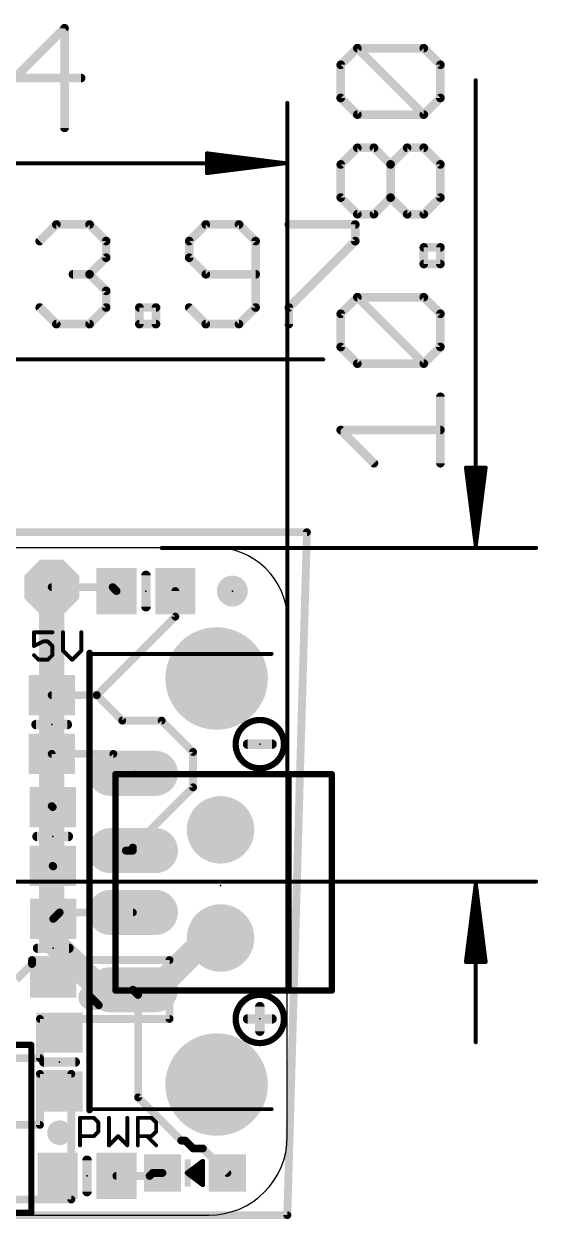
# Model space of a CAD drawing. Extents: x -12.8 to 36.1, y -7.3 to 38.5.
# Drawn here: x 19.42 to 36.05, y -0.13 to 38.54 of the extents above; entities that cross this region are included whole.
import ezdxf

# ---------------------------------------------------------------- set-up
doc = ezdxf.new("R2010")
doc.units = 0
for name, color, linetype in [('1', 12, 'CONTINUOUS'), ('16', 132, 'CONTINUOUS'), ('17', 110, 'CONTINUOUS'), ('18', 110, 'CONTINUOUS'), ('20', 53, 'CONTINUOUS'), ('21', 40, 'CONTINUOUS'), ('23', 53, 'CONTINUOUS'), ('47', 253, 'CONTINUOUS')]:
    doc.layers.add(name, color=color, linetype=linetype)

# ---------------------------------------------------------------- blocks, each defined once
blk = doc.blocks.new('RECT')
blk.add_solid([(-0.5, -0.5), (0.5, -0.5), (-0.5, 0.5), (0.5, 0.5)])
blk = doc.blocks.new('LONGP100')
at = {"const_width": 1}
blk.add_lwpolyline([(-0.5, 0), (0.5, 0)], dxfattribs=at)
at = {"const_width": 0.5}
for points in [[(-0.5, 0.25, 1), (-0.5, -0.25)], [(0.5, -0.25, 1), (0.5, 0.25)]]:
    blk.add_lwpolyline(points, format="xyb", dxfattribs=at)
blk = doc.blocks.new('ROUNDP')
at = {"const_width": 0.5}
blk.add_lwpolyline([(0, -0.25, 1), (0, 0.25, 1), (0, -0.25)], format="xyb", dxfattribs=at)
blk = doc.blocks.new('PIE')
at = {"const_width": 0.5}
blk.add_lwpolyline([(0, -0.25, 1), (0, 0.25, 1), (0, -0.25)], format="xyb", dxfattribs=at)
blk = doc.blocks.new('OCTAGONP')
at = {"const_width": 0.5}
blk.add_lwpolyline([(-0.25, -0.1036), (-0.25, 0.1036), (-0.1036, 0.25), (0.1036, 0.25), (0.25, 0.1036), (0.25, -0.1036), (0.1036, -0.25), (-0.1036, -0.25), (-0.25, -0.1036), (-0.25, 0.1036)], dxfattribs=at)
blk = doc.blocks.new('ROUNDV')
at = {"const_width": 0.5}
blk.add_lwpolyline([(0, -0.25, 1), (0, 0.25, 1), (0, -0.25)], format="xyb", dxfattribs=at)

msp = doc.modelspace()

# ---------------------------------------------------------------- linework, layer by layer
at = {"layer": '1'}
for points, const_width in [([(20.32, 20.32), (22.291, 20.32)], 0.254), ([(22.291, 20.32), (22.418, 20.193)], 0.254), ([(24.318, 20.193), (24.318, 19.365)], 0.254), ([(24.318, 19.365), (21.778, 16.825)], 0.254), ([(21.778, 16.825), (20.32, 16.825)], 0.254), ([(22.601, 16.002), (21.778, 16.825)], 0.254), ([(23.876, 16.002), (22.601, 16.002)], 0.254), ([(24.892, 14.986), (23.876, 16.002)], 0.254), ([(24.892, 13.843), (24.892, 14.986)], 0.254), ([(20.32, 13.235), (20.32, 14.925)], 0.254), ([(20.32, 14.925), (22.314, 14.925)], 0.254), ([(22.314, 14.925), (22.944, 14.295)], 0.254), ([(24.892, 13.843), (22.944, 11.895)], 0.254), ([(20.352, 13.203), (20.32, 13.235)], 0.254), ([(22.944, 11.895), (22.944, 11.795)], 0.254), ([(22.944, 11.795), (22.717, 11.795)], 0.254), ([(20.352, 11.303), (20.37, 11.285)], 0.254), ([(20.37, 11.285), (20.37, 9.587)], 0.254), ([(20.37, 9.587), (20.578, 9.795)], 0.254), ([(20.578, 9.795), (22.944, 9.795)], 0.254), ([(23.368, 6.985), (25.351, 8.968)], 0.8128), ([(25.351, 8.968), (25.781, 8.968)], 0.8128), ([(19.685, 8.128), (19.177, 7.62)], 0.254), ([(24.13, 8.255), (19.685, 8.255)], 0.254), ([(19.685, 8.255), (19.685, 8.128)], 0.254), ([(24.13, 6.35), (24.13, 8.255)], 0.254), ([(21.59, 7.046), (22.441, 7.046)], 0.8128), ([(23.368, 6.985), (23, 6.985)], 0.8128), ([(23.114, 7.125), (22.944, 7.295)], 0.254), ([(21.844, 6.792), (21.59, 7.046)], 0.254), ([(23.114, 3.81), (23.114, 7.125)], 0.254), ([(19.939, 5.08), (19.939, 6.35)], 0.254), ([(19.939, 6.35), (24.13, 6.35)], 0.254), ([(16.383, 5.08), (19.939, 5.08)], 0.254), ([(20.955, 4.572), (19.939, 4.572)], 0.254), ([(19.939, 4.572), (19.939, 2.921)], 0.254), ([(20.955, 0.508), (20.955, 4.572)], 0.254), ([(24.511, 2.413), (23.114, 3.81)], 0.254), ([(19.939, 2.921), (15.494, 2.921)], 0.254), ([(24.511, 2.413), (24.638, 2.413)], 0.254), ([(24.638, 2.413), (24.892, 2.159)], 0.254), ([(24.892, 2.159), (25.207, 2.159)], 0.254), ([(25.207, 2.159), (26.001, 1.365)], 0.254), ([(22.413, 1.27), (23.488, 1.27)], 0.254), ([(23.488, 1.27), (23.583, 1.365)], 0.254), ([(23.583, 1.365), (23.901, 1.365)], 0.254), ([(15.494, 0.508), (20.955, 0.508)], 0.254)]:
    msp.add_lwpolyline(points, dxfattribs=dict(at, const_width=const_width))
for points, const_width in [([(20.32, 20.3835, 1), (20.32, 20.2565)], 0.127), ([(22.3359, 20.3649, 1), (22.2461, 20.2751)], 0.127), ([(22.291, 20.2565, 1), (22.291, 20.3835)], 0.127), ([(22.3731, 20.1481, 1), (22.4629, 20.2379)], 0.127), ([(24.3815, 20.193, 1), (24.2545, 20.193)], 0.127), ([(24.2545, 19.365, 1), (24.3815, 19.365)], 0.127), ([(24.3629, 19.3201, 1), (24.2731, 19.4099)], 0.127), ([(20.32, 16.8885, 1), (20.32, 16.7615)], 0.127), ([(21.8229, 16.8699, 1), (21.7331, 16.7801)], 0.127), ([(21.7331, 16.8699, 1), (21.8229, 16.7801)], 0.127), ([(21.778, 16.7615, 1), (21.778, 16.8885)], 0.127), ([(22.601, 16.0655, 1), (22.601, 15.9385)], 0.127), ([(22.5561, 15.9571, 1), (22.6459, 16.0469)], 0.127), ([(23.9209, 16.0469, 1), (23.8311, 15.9571)], 0.127), ([(23.876, 15.9385, 1), (23.876, 16.0655)], 0.127), ([(24.9555, 14.986, 1), (24.8285, 14.986)], 0.127), ([(24.8471, 14.9411, 1), (24.9369, 15.0309)], 0.127), ([(20.3835, 14.925, 1), (20.2565, 14.925)], 0.127), ([(20.32, 14.9885, 1), (20.32, 14.8615)], 0.127), ([(22.3589, 14.9699, 1), (22.2691, 14.8801)], 0.127), ([(22.314, 14.8615, 1), (22.314, 14.9885)], 0.127), ([(22.8991, 14.2501, 1), (22.9889, 14.3399)], 0.127), ([(24.9369, 13.7981, 1), (24.8471, 13.8879)], 0.127), ([(24.8285, 13.843, 1), (24.9555, 13.843)], 0.127), ([(20.3649, 13.2799, 1), (20.2751, 13.1901)], 0.127), ([(20.2565, 13.235, 1), (20.3835, 13.235)], 0.127), ([(20.3071, 13.1581, 1), (20.3969, 13.2479)], 0.127), ([(23.0075, 11.895, 1), (22.8805, 11.895)], 0.127), ([(22.8991, 11.9399, 1), (22.9889, 11.8501)], 0.127), ([(22.717, 11.8585, 1), (22.717, 11.7315)], 0.127), ([(22.8805, 11.795, 1), (23.0075, 11.795)], 0.127), ([(22.944, 11.7315, 1), (22.944, 11.8585)], 0.127), ([(20.3969, 11.3479, 1), (20.3071, 11.2581)], 0.127), ([(20.4335, 11.285, 1), (20.3065, 11.285)], 0.127), ([(20.3251, 11.2401, 1), (20.4149, 11.3299)], 0.127), ([(20.3251, 9.6319, 1), (20.4149, 9.5421)], 0.127), ([(20.578, 9.8585, 1), (20.578, 9.7315)], 0.127), ([(20.6229, 9.7501, 1), (20.5331, 9.8399)], 0.127), ([(22.944, 9.7315, 1), (22.944, 9.8585)], 0.127), ([(20.3065, 9.587, 1), (20.4335, 9.587)], 0.127), ([(25.351, 9.1712, 1), (25.351, 8.7648)], 0.4064), ([(25.4947, 8.8243, 1), (25.2073, 9.1117)], 0.4064), ([(25.781, 8.7648, 1), (25.781, 9.1712)], 0.4064), ([(19.685, 8.3185, 1), (19.685, 8.1915)], 0.127), ([(19.7485, 8.255, 1), (19.6215, 8.255)], 0.127), ([(19.6215, 8.128, 1), (19.7485, 8.128)], 0.127), ([(19.7299, 8.0831, 1), (19.6401, 8.1729)], 0.127), ([(24.1935, 8.255, 1), (24.0665, 8.255)], 0.127), ([(24.13, 8.1915, 1), (24.13, 8.3185)], 0.127), ([(21.59, 7.2492, 1), (21.59, 6.8428)], 0.4064), ([(22.441, 6.8428, 1), (22.441, 7.2492)], 0.4064), ([(23, 7.1882, 1), (23, 6.7818)], 0.4064), ([(22.9889, 7.3399, 1), (22.8991, 7.2501)], 0.127), ([(23.368, 6.7818, 1), (23.368, 7.1882)], 0.4064), ([(21.6349, 7.0909, 1), (21.5451, 7.0011)], 0.127), ([(23.2243, 7.1287, 1), (23.5117, 6.8413)], 0.4064), ([(23.1775, 7.125, 1), (23.0505, 7.125)], 0.127), ([(23.0691, 7.0801, 1), (23.1589, 7.1699)], 0.127), ([(21.7991, 6.7471, 1), (21.8889, 6.8369)], 0.127), ([(20.0025, 6.35, 1), (19.8755, 6.35)], 0.127), ([(19.939, 6.4135, 1), (19.939, 6.2865)], 0.127), ([(24.0665, 6.35, 1), (24.1935, 6.35)], 0.127), ([(24.13, 6.2865, 1), (24.13, 6.4135)], 0.127), ([(19.8755, 5.08, 1), (20.0025, 5.08)], 0.127), ([(19.939, 5.0165, 1), (19.939, 5.1435)], 0.127), ([(19.939, 4.6355, 1), (19.939, 4.5085)], 0.127), ([(20.0025, 4.572, 1), (19.8755, 4.572)], 0.127), ([(21.0185, 4.572, 1), (20.8915, 4.572)], 0.127), ([(20.955, 4.5085, 1), (20.955, 4.6355)], 0.127), ([(23.1589, 3.8549, 1), (23.0691, 3.7651)], 0.127), ([(23.0505, 3.81, 1), (23.1775, 3.81)], 0.127), ([(19.8755, 2.921, 1), (20.0025, 2.921)], 0.127), ([(19.939, 2.8575, 1), (19.939, 2.9845)], 0.127), ([(24.511, 2.4765, 1), (24.511, 2.3495)], 0.127), ([(24.4661, 2.3681, 1), (24.5559, 2.4579)], 0.127), ([(24.6829, 2.4579, 1), (24.5931, 2.3681)], 0.127), ([(24.638, 2.3495, 1), (24.638, 2.4765)], 0.127), ([(24.892, 2.2225, 1), (24.892, 2.0955)], 0.127), ([(24.8471, 2.1141, 1), (24.9369, 2.2039)], 0.127), ([(25.2519, 2.2039, 1), (25.1621, 2.1141)], 0.127), ([(25.207, 2.0955, 1), (25.207, 2.2225)], 0.127), ([(22.413, 1.3335, 1), (22.413, 1.2065)], 0.127), ([(23.4431, 1.3149, 1), (23.5329, 1.2251)], 0.127), ([(23.488, 1.2065, 1), (23.488, 1.3335)], 0.127), ([(23.583, 1.4285, 1), (23.583, 1.3015)], 0.127), ([(23.6279, 1.3201, 1), (23.5381, 1.4099)], 0.127), ([(23.901, 1.3015, 1), (23.901, 1.4285)], 0.127), ([(25.9561, 1.3201, 1), (26.0459, 1.4099)], 0.127), ([(20.8915, 0.508, 1), (21.0185, 0.508)], 0.127), ([(20.955, 0.4445, 1), (20.955, 0.5715)], 0.127)]:
    msp.add_lwpolyline(points, format="xyb", dxfattribs=dict(at, const_width=const_width))
at = {"layer": '16'}
for points, const_width in [([(28.575, 22.098), (0, 22.098)], 0.254), ([(27.94, 0), (28.575, 22.098)], 0.254), ([(20.32, 20.32), (20.32, 8.89)], 0.8128), ([(20.32, 8.89), (21.915, 7.295)], 0.8128), ([(21.915, 7.295), (22.944, 7.295)], 0.8128), ([(0, 0), (27.94, 0)], 0.254)]:
    msp.add_lwpolyline(points, dxfattribs=dict(at, const_width=const_width))
for points, const_width in [([(28.6385, 22.0962, 1), (28.5115, 22.0998)], 0.127), ([(28.575, 22.0345, 1), (28.575, 22.1615)], 0.127), ([(20.5232, 20.32, 1), (20.1168, 20.32)], 0.4064), ([(20.4637, 9.0337, 1), (20.1763, 8.7463)], 0.4064), ([(20.1168, 8.89, 1), (20.5232, 8.89)], 0.4064), ([(21.915, 7.4982, 1), (21.915, 7.0918)], 0.4064), ([(21.7713, 7.1513, 1), (22.0587, 7.4387)], 0.4064), ([(22.944, 7.0918, 1), (22.944, 7.4982)], 0.4064), ([(27.8765, 0.0018, 1), (28.0035, -0.0018)], 0.127), ([(27.94, -0.0635, 1), (27.94, 0.0635)], 0.127)]:
    msp.add_lwpolyline(points, format="xyb", dxfattribs=dict(at, const_width=const_width))
at = {"layer": '20'}
for p, q in [((25.781, 21.59), (2.54, 21.59)), ((27.94, 2.54), (27.94, 19.05)), ((2.54, 0), (25.4, 0))]:
    msp.add_line(p, q, dxfattribs=at)
for centre, radius, start, end in [((25.5905, 19.2405), 2.3572, 355.3645, 85.3645), ((25.4, 2.54), 2.54, 270, 0)]:
    msp.add_arc(centre, radius, start, end, dxfattribs=at)
at = {"layer": '21'}
for points, const_width in [([(23.368, 19.685), (23.368, 20.701)], 0.3048), ([(20.3417, 18.8603), (19.7485, 18.8603)], 0.127), ([(19.7485, 18.8603), (19.7485, 18.4154)], 0.127), ([(19.7485, 18.4154), (20.0451, 18.5637)], 0.127), ([(20.0451, 18.5637), (20.1934, 18.5637)], 0.127), ([(20.1934, 18.5637), (20.3417, 18.4154)], 0.127), ([(20.684, 18.8603), (20.684, 18.2671)], 0.127), ([(21.2772, 18.2671), (21.2772, 18.8603)], 0.127), ([(19.8968, 17.9705), (19.7485, 18.1188)], 0.127), ([(20.3417, 18.1188), (20.1934, 17.9705)], 0.127), ([(20.3417, 18.4154), (20.3417, 18.1188)], 0.127), ([(20.684, 18.2671), (20.9806, 17.9705)], 0.127), ([(20.9806, 17.9705), (21.2772, 18.2671)], 0.127), ([(21.544, 18.195), (21.544, 3.395)], 0.2032), ([(21.59, 18.161), (27.432, 18.161)], 0.127), ([(20.1934, 17.9705), (19.8968, 17.9705)], 0.127), ([(20.828, 15.875), (19.812, 15.875)], 0.3048), ([(27.4478, 15.24), (26.6541, 15.24)], 0.3048), ([(27.981, 14.268), (22.381, 14.268)], 0.2032), ([(22.381, 14.268), (22.381, 7.268)], 0.2032), ([(29.381, 14.268), (27.981, 14.268)], 0.2032), ([(27.981, 7.268), (27.981, 14.268)], 0.2032), ([(29.381, 7.268), (29.381, 14.268)], 0.2032), ([(19.844, 12.253), (20.86, 12.253)], 0.3048), ([(20.878, 8.637), (19.862, 8.637)], 0.3048), ([(22.381, 7.268), (27.981, 7.268)], 0.2032), ([(27.981, 7.268), (29.381, 7.268)], 0.2032), ([(27.051, 6.7468), (27.051, 5.9532)], 0.3048), ([(27.4478, 6.35), (26.6541, 6.35)], 0.3048), ([(19.661, 5.51), (16.661, 5.51)], 0.2032), ([(19.661, 0.078), (19.661, 5.51)], 0.2032), ([(21.082, 4.953), (20.066, 4.953)], 0.3048), ([(21.59, 3.429), (27.432, 3.429)], 0.127), ([(21.2342, 2.2595), (21.2342, 3.1493)], 0.127), ([(21.2342, 3.1493), (21.6791, 3.1493)], 0.127), ([(21.6791, 3.1493), (21.8274, 3.001)], 0.127), ([(22.1697, 3.1493), (22.1697, 2.2595)], 0.127), ([(22.7629, 2.2595), (22.7629, 3.1493)], 0.127), ([(23.1053, 2.2595), (23.1053, 3.1493)], 0.127), ([(23.1053, 3.1493), (23.5501, 3.1493)], 0.127), ([(23.5501, 3.1493), (23.6984, 3.001)], 0.127), ([(21.8274, 2.7044), (21.6791, 2.5561)], 0.127), ([(21.8274, 3.001), (21.8274, 2.7044)], 0.127), ([(23.6984, 2.7044), (23.5501, 2.5561)], 0.127), ([(23.6984, 3.001), (23.6984, 2.7044)], 0.127), ([(21.6791, 2.5561), (21.2342, 2.5561)], 0.127), ([(22.1697, 2.2595), (22.4663, 2.5561)], 0.127), ([(22.4663, 2.5561), (22.7629, 2.2595)], 0.127), ([(23.5501, 2.5561), (23.1053, 2.5561)], 0.127), ([(23.4018, 2.5561), (23.6984, 2.2595)], 0.127), ([(21.463, 0.762), (21.463, 1.778)], 0.3048), ([(25.205, 1.746), (24.697, 1.365)], 0.1524), ([(24.909, 1.524), (25.205, 1.524)], 0.1524), ([(25.1122, 1.6764), (25.205, 1.6764)], 0.1524), ([(25.205, 0.984), (25.205, 1.746)], 0.1524), ([(24.697, 1.365), (25.205, 0.984)], 0.1524), ([(24.7058, 1.3716), (25.205, 1.3716)], 0.1524), ([(24.8914, 1.2192), (25.205, 1.2192)], 0.1524), ([(25.0946, 1.0668), (25.205, 1.0668)], 0.1524), ([(19.661, 0.078), (16.661, 0.078)], 0.2032)]:
    msp.add_lwpolyline(points, dxfattribs=dict(at, const_width=const_width))
for points, const_width in [([(23.4442, 20.701, 1), (23.2918, 20.701)], 0.1524), ([(23.2918, 19.685, 1), (23.4442, 19.685)], 0.1524), ([(19.7485, 18.892, 1), (19.7485, 18.8285)], 0.0635), ([(19.7802, 18.8603, 1), (19.7168, 18.8603)], 0.0635), ([(20.0451, 18.5954, 1), (20.0451, 18.5319)], 0.0635), ([(20.0593, 18.5353, 1), (20.0309, 18.5921)], 0.0635), ([(20.2158, 18.5861, 1), (20.1709, 18.5412)], 0.0635), ([(20.1934, 18.5319, 1), (20.1934, 18.5954)], 0.0635), ([(20.3417, 18.8285, 1), (20.3417, 18.892)], 0.0635), ([(20.7158, 18.8603, 1), (20.6523, 18.8603)], 0.0635), ([(21.3089, 18.8603, 1), (21.2454, 18.8603)], 0.0635), ([(19.7343, 18.4438, 1), (19.7627, 18.387)], 0.0635), ([(19.771, 18.1412, 1), (19.726, 18.0963)], 0.0635), ([(19.7168, 18.4154, 1), (19.7802, 18.4154)], 0.0635), ([(20.3734, 18.4154, 1), (20.3099, 18.4154)], 0.0635), ([(20.3192, 18.3929, 1), (20.3641, 18.4378)], 0.0635), ([(20.3641, 18.0963, 1), (20.3192, 18.1412)], 0.0635), ([(20.6523, 18.2671, 1), (20.7158, 18.2671)], 0.0635), ([(20.7065, 18.2895, 1), (20.6616, 18.2446)], 0.0635), ([(21.2454, 18.2671, 1), (21.3089, 18.2671)], 0.0635), ([(21.2996, 18.2446, 1), (21.2547, 18.2895)], 0.0635), ([(21.5948, 18.195, 1), (21.4932, 18.195)], 0.1016), ([(21.59, 18.1928, 1), (21.59, 18.1293)], 0.0635), ([(27.432, 18.1293, 1), (27.432, 18.1928)], 0.0635), ([(19.8968, 18.0023, 1), (19.8968, 17.9388)], 0.0635), ([(19.8743, 17.948, 1), (19.9192, 17.993)], 0.0635), ([(20.1709, 17.993, 1), (20.2158, 17.948)], 0.0635), ([(20.1934, 17.9388, 1), (20.1934, 18.0023)], 0.0635), ([(20.3099, 18.1188, 1), (20.3734, 18.1188)], 0.0635), ([(20.9582, 17.993, 1), (21.0031, 17.948)], 0.0635), ([(20.9582, 17.948, 1), (21.0031, 17.993)], 0.0635), ([(19.812, 15.9512, 1), (19.812, 15.7988)], 0.1524), ([(20.828, 15.7988, 1), (20.828, 15.9512)], 0.1524), ([(27.051, 14.4583, 1), (27.051, 16.0217, 1), (27.051, 14.4583)], 0.2032), ([(26.6541, 15.3162, 1), (26.6541, 15.1638)], 0.1524), ([(27.4478, 15.1638, 1), (27.4478, 15.3162)], 0.1524), ([(22.381, 14.3188, 1), (22.381, 14.2172)], 0.1016), ([(22.4318, 14.268, 1), (22.3302, 14.268)], 0.1016), ([(27.981, 14.3188, 1), (27.981, 14.2172)], 0.1016), ([(28.0318, 14.268, 1), (27.9302, 14.268)], 0.1016), ([(27.981, 14.2172, 1), (27.981, 14.3188)], 0.1016), ([(29.4318, 14.268, 1), (29.3302, 14.268)], 0.1016), ([(29.381, 14.2172, 1), (29.381, 14.3188)], 0.1016), ([(19.844, 12.3292, 1), (19.844, 12.1768)], 0.1524), ([(20.86, 12.1768, 1), (20.86, 12.3292)], 0.1524), ([(19.862, 8.7132, 1), (19.862, 8.5608)], 0.1524), ([(20.878, 8.5608, 1), (20.878, 8.7132)], 0.1524), ([(22.381, 7.3188, 1), (22.381, 7.2172)], 0.1016), ([(27.981, 7.3188, 1), (27.981, 7.2172)], 0.1016), ([(27.981, 7.2172, 1), (27.981, 7.3188)], 0.1016), ([(29.381, 7.2172, 1), (29.381, 7.3188)], 0.1016), ([(22.3302, 7.268, 1), (22.4318, 7.268)], 0.1016), ([(27.051, 5.5683, 1), (27.051, 7.1317, 1), (27.051, 5.5683)], 0.2032), ([(27.9302, 7.268, 1), (28.0318, 7.268)], 0.1016), ([(29.3302, 7.268, 1), (29.4318, 7.268)], 0.1016), ([(27.1272, 6.7468, 1), (26.9748, 6.7468)], 0.1524), ([(26.6541, 6.4262, 1), (26.6541, 6.2738)], 0.1524), ([(27.4478, 6.2738, 1), (27.4478, 6.4262)], 0.1524), ([(26.9748, 5.9532, 1), (27.1272, 5.9532)], 0.1524), ([(19.7118, 5.51, 1), (19.6102, 5.51)], 0.1016), ([(19.661, 5.4592, 1), (19.661, 5.5608)], 0.1016), ([(20.066, 5.0292, 1), (20.066, 4.8768)], 0.1524), ([(21.082, 4.8768, 1), (21.082, 5.0292)], 0.1524), ([(21.59, 3.4608, 1), (21.59, 3.3973)], 0.0635), ([(27.432, 3.3973, 1), (27.432, 3.4608)], 0.0635), ([(21.2342, 3.181, 1), (21.2342, 3.1175)], 0.0635), ([(21.266, 3.1493, 1), (21.2025, 3.1493)], 0.0635), ([(21.4932, 3.395, 1), (21.5948, 3.395)], 0.1016), ([(21.7016, 3.1717, 1), (21.6566, 3.1268)], 0.0635), ([(21.6791, 3.1175, 1), (21.6791, 3.181)], 0.0635), ([(22.2015, 3.1493, 1), (22.138, 3.1493)], 0.0635), ([(22.7947, 3.1493, 1), (22.7312, 3.1493)], 0.0635), ([(23.137, 3.1493, 1), (23.0735, 3.1493)], 0.0635), ([(23.1053, 3.181, 1), (23.1053, 3.1175)], 0.0635), ([(23.5726, 3.1717, 1), (23.5277, 3.1268)], 0.0635), ([(23.5501, 3.1175, 1), (23.5501, 3.181)], 0.0635), ([(21.8591, 3.001, 1), (21.7956, 3.001)], 0.0635), ([(21.7956, 2.7044, 1), (21.8591, 2.7044)], 0.0635), ([(21.8049, 2.9785, 1), (21.8498, 3.0234)], 0.0635), ([(21.8498, 2.6819, 1), (21.8049, 2.7268)], 0.0635), ([(23.7302, 3.001, 1), (23.6667, 3.001)], 0.0635), ([(23.6667, 2.7044, 1), (23.7302, 2.7044)], 0.0635), ([(23.676, 2.9785, 1), (23.7209, 3.0234)], 0.0635), ([(23.7209, 2.6819, 1), (23.676, 2.7268)], 0.0635), ([(21.2342, 2.5878, 1), (21.2342, 2.5243)], 0.0635), ([(21.6566, 2.5785, 1), (21.7016, 2.5336)], 0.0635), ([(21.6791, 2.5243, 1), (21.6791, 2.5878)], 0.0635), ([(22.4888, 2.5785, 1), (22.4439, 2.5336)], 0.0635), ([(22.4888, 2.5336, 1), (22.4439, 2.5785)], 0.0635), ([(23.1053, 2.5878, 1), (23.1053, 2.5243)], 0.0635), ([(23.4243, 2.5785, 1), (23.3794, 2.5336)], 0.0635), ([(23.5277, 2.5785, 1), (23.5726, 2.5336)], 0.0635), ([(23.5501, 2.5243, 1), (23.5501, 2.5878)], 0.0635), ([(21.2025, 2.2595, 1), (21.266, 2.2595)], 0.0635), ([(22.1473, 2.282, 1), (22.1922, 2.237)], 0.0635), ([(22.138, 2.2595, 1), (22.2015, 2.2595)], 0.0635), ([(22.7312, 2.2595, 1), (22.7947, 2.2595)], 0.0635), ([(22.7405, 2.237, 1), (22.7854, 2.282)], 0.0635), ([(23.0735, 2.2595, 1), (23.137, 2.2595)], 0.0635), ([(23.676, 2.237, 1), (23.7209, 2.282)], 0.0635), ([(21.5392, 1.778, 1), (21.3868, 1.778)], 0.1524), ([(24.909, 1.5621, 1), (24.909, 1.4859)], 0.0762), ([(25.1122, 1.7145, 1), (25.1122, 1.6383)], 0.0762), ([(25.2431, 1.746, 1), (25.1669, 1.746)], 0.0762), ([(25.2279, 1.7155, 1), (25.1821, 1.7765)], 0.0762), ([(25.205, 1.6383, 1), (25.205, 1.7145)], 0.0762), ([(25.205, 1.4859, 1), (25.205, 1.5621)], 0.0762), ([(24.7199, 1.3955, 1), (24.6741, 1.3345)], 0.0762), ([(24.6741, 1.3955, 1), (24.7199, 1.3345)], 0.0762), ([(24.7058, 1.4097, 1), (24.7058, 1.3335)], 0.0762), ([(24.8914, 1.2573, 1), (24.8914, 1.1811)], 0.0762), ([(25.205, 1.3335, 1), (25.205, 1.4097)], 0.0762), ([(25.205, 1.1811, 1), (25.205, 1.2573)], 0.0762), ([(21.3868, 0.762, 1), (21.5392, 0.762)], 0.1524), ([(25.0946, 1.1049, 1), (25.0946, 1.0287)], 0.0762), ([(25.1669, 0.984, 1), (25.2431, 0.984)], 0.0762), ([(25.1821, 0.9535, 1), (25.2279, 1.0145)], 0.0762), ([(25.205, 1.0287, 1), (25.205, 1.1049)], 0.0762), ([(19.6102, 0.078, 1), (19.7118, 0.078)], 0.1016), ([(19.661, 0.0272, 1), (19.661, 0.1288)], 0.1016)]:
    msp.add_lwpolyline(points, format="xyb", dxfattribs=dict(at, const_width=const_width))
at = {"layer": '23'}
for p in [(23.368, 20.193), (26.162, 20.193), (20.32, 15.875), (27.051, 15.24), (20.352, 12.253), (25.781, 10.668), (29.464, 10.795), (20.37, 8.637), (27.051, 6.35), (20.574, 4.953), (21.463, 1.27), (24.951, 1.365)]:
    msp.add_point(p, dxfattribs=at)
at = {"layer": '47'}
for points, const_width in [([(20.735, 38.4041), (19.1234, 36.7924)], 0.2794), ([(20.735, 35.1807), (20.735, 38.4041)], 0.2794), ([(29.6679, 37.221), (30.2052, 37.7582)], 0.2794), ([(30.2052, 37.7582), (32.3541, 37.7582)], 0.2794), ([(32.3541, 35.6093), (30.2052, 37.7582)], 0.2794), ([(32.3541, 37.7582), (32.8913, 37.221)], 0.2794), ([(29.6679, 36.1466), (29.6679, 37.221)], 0.2794), ([(32.8913, 37.221), (32.8913, 36.1466)], 0.2794), ([(19.1234, 36.7924), (21.2723, 36.7924)], 0.2794), ([(34.036, 21.655), (34.036, 36.7219)], 0.13), ([(27.94, 11.303), (27.94, 35.986)], 0.13), ([(30.2052, 35.6093), (29.6679, 36.1466)], 0.2794), ([(32.8913, 36.1466), (32.3541, 35.6093)], 0.2794), ([(32.3541, 35.6093), (30.2052, 35.6093)], 0.2794), ([(27.875, 34.036), (25.34, 34.3552)], 0.13), ([(25.34, 34.3552), (25.34, 33.7168)], 0.13), ([(29.6679, 33.9983), (30.2052, 34.5355)], 0.2794), ([(30.2052, 34.5355), (30.7424, 34.5355)], 0.2794), ([(30.7424, 34.5355), (31.2796, 33.9983)], 0.2794), ([(31.2796, 33.9983), (31.8169, 34.5355)], 0.2794), ([(31.8169, 34.5355), (32.3541, 34.5355)], 0.2794), ([(32.3541, 34.5355), (32.8913, 33.9983)], 0.2794), ([(0.065, 34.036), (27.875, 34.036)], 0.13), ([(27.875, 34.036), (25.34, 34.296)], 0.13), ([(27.875, 34.036), (25.34, 34.166)], 0.13), ([(25.34, 33.7168), (27.875, 34.036)], 0.13), ([(25.34, 33.906), (27.875, 34.036)], 0.13), ([(25.34, 33.776), (27.875, 34.036)], 0.13), ([(29.6679, 32.9238), (29.6679, 33.9983)], 0.2794), ([(31.2796, 32.9238), (31.2796, 33.9983)], 0.2794), ([(32.8913, 33.9983), (32.8913, 32.9238)], 0.2794), ([(30.2052, 32.3866), (29.6679, 32.9238)], 0.2794), ([(31.2796, 32.9238), (30.7424, 32.3866)], 0.2794), ([(31.8169, 32.3866), (31.2796, 32.9238)], 0.2794), ([(32.8913, 32.9238), (32.3541, 32.3866)], 0.2794), ([(30.7424, 32.3866), (30.2052, 32.3866)], 0.2794), ([(32.3541, 32.3866), (31.8169, 32.3866)], 0.2794), ([(19.9325, 31.5168), (20.4697, 32.0541)], 0.2794), ([(20.4697, 32.0541), (21.5441, 32.0541)], 0.2794), ([(21.5441, 32.0541), (22.0814, 31.5168)], 0.2794), ([(25.3038, 32.0541), (24.7666, 31.5168)], 0.2794), ([(26.3783, 32.0541), (25.3038, 32.0541)], 0.2794), ([(26.9155, 31.5168), (26.3783, 32.0541)], 0.2794), ([(27.9893, 32.0541), (30.1382, 32.0541)], 0.2794), ([(30.1382, 32.0541), (30.1382, 31.5168)], 0.2794), ([(22.0814, 31.5168), (22.0814, 30.9796)], 0.2794), ([(24.7666, 31.5168), (24.7666, 30.9796)], 0.2794), ([(26.9155, 29.3679), (26.9155, 31.5168)], 0.2794), ([(30.1382, 31.5168), (27.9893, 29.3679)], 0.2794), ([(32.3541, 30.7752), (32.3541, 31.3124)], 0.2794), ([(32.3541, 31.3124), (32.8913, 31.3124)], 0.2794), ([(32.8913, 31.3124), (32.8913, 30.7752)], 0.2794), ([(22.0814, 30.9796), (21.5441, 30.4424)], 0.2794), ([(24.7666, 30.9796), (25.3038, 30.4424)], 0.2794), ([(21.5441, 30.4424), (21.0069, 30.4424)], 0.2794), ([(21.5441, 30.4424), (22.0814, 29.9052)], 0.2794), ([(25.3038, 30.4424), (26.9155, 30.4424)], 0.2794), ([(32.8913, 30.7752), (32.3541, 30.7752)], 0.2794), ([(22.0814, 29.9052), (22.0814, 29.3679)], 0.2794), ([(29.6679, 29.1641), (30.2052, 29.7014)], 0.2794), ([(30.2052, 29.7014), (32.3541, 29.7014)], 0.2794), ([(32.3541, 27.5525), (30.2052, 29.7014)], 0.2794), ([(32.3541, 29.7014), (32.8913, 29.1641)], 0.2794), ([(20.4697, 28.8307), (19.9325, 29.3679)], 0.2794), ([(22.0814, 29.3679), (21.5441, 28.8307)], 0.2794), ([(23.1552, 28.8307), (23.1552, 29.3679)], 0.2794), ([(23.1552, 29.3679), (23.6924, 29.3679)], 0.2794), ([(23.6924, 29.3679), (23.6924, 28.8307)], 0.2794), ([(24.7666, 29.3679), (25.3038, 28.8307)], 0.2794), ([(26.3783, 28.8307), (26.9155, 29.3679)], 0.2794), ([(27.9893, 29.3679), (27.9893, 28.8307)], 0.2794), ([(29.6679, 28.0897), (29.6679, 29.1641)], 0.2794), ([(32.8913, 29.1641), (32.8913, 28.0897)], 0.2794), ([(21.5441, 28.8307), (20.4697, 28.8307)], 0.2794), ([(23.6924, 28.8307), (23.1552, 28.8307)], 0.2794), ([(25.3038, 28.8307), (26.3783, 28.8307)], 0.2794), ([(30.2052, 27.5525), (29.6679, 28.0897)], 0.2794), ([(32.8913, 28.0897), (32.3541, 27.5525)], 0.2794), ([(14.035, 27.686), (29.1019, 27.686)], 0.13), ([(32.3541, 27.5525), (30.2052, 27.5525)], 0.2794), ([(32.8913, 24.3297), (32.8913, 26.4786)], 0.2794), ([(30.7424, 24.3297), (29.6679, 25.4042)], 0.2794), ([(29.6679, 25.4042), (32.8913, 25.4042)], 0.2794), ([(34.036, 21.655), (33.7168, 24.19)], 0.13), ([(33.7168, 24.19), (34.3552, 24.19)], 0.13), ([(34.036, 21.655), (33.776, 24.19)], 0.13), ([(34.036, 21.655), (33.906, 24.19)], 0.13), ([(34.3552, 24.19), (34.036, 21.655)], 0.13), ([(34.166, 24.19), (34.036, 21.655)], 0.13), ([(34.296, 24.19), (34.036, 21.655)], 0.13), ([(23.876, 21.59), (35.986, 21.59)], 0.13), ([(3.556, 10.795), (35.986, 10.795)], 0.13), ([(34.036, 10.73), (33.7168, 8.195)], 0.13), ([(34.036, 10.73), (33.776, 8.195)], 0.13), ([(34.036, 10.73), (33.906, 8.195)], 0.13), ([(34.036, 10.73), (34.036, 5.595)], 0.13), ([(34.3552, 8.195), (34.036, 10.73)], 0.13), ([(34.166, 8.195), (34.036, 10.73)], 0.13), ([(34.296, 8.195), (34.036, 10.73)], 0.13), ([(33.7168, 8.195), (34.3552, 8.195)], 0.13)]:
    msp.add_lwpolyline(points, dxfattribs=dict(at, const_width=const_width))
for points, const_width in [([(20.8049, 38.4041, 1), (20.6652, 38.4041)], 0.1397), ([(20.7844, 38.3547, 1), (20.6857, 38.4534)], 0.1397), ([(30.2052, 37.8281, 1), (30.2052, 37.6884)], 0.1397), ([(30.2546, 37.8076, 1), (30.1558, 37.7088)], 0.1397), ([(30.2546, 37.7088, 1), (30.1558, 37.8076)], 0.1397), ([(32.4035, 37.8076, 1), (32.3047, 37.7088)], 0.1397), ([(32.3541, 37.6884, 1), (32.3541, 37.8281)], 0.1397), ([(29.7378, 37.221, 1), (29.5981, 37.221)], 0.1397), ([(29.6186, 37.2704, 1), (29.7173, 37.1716)], 0.1397), ([(32.9612, 37.221, 1), (32.8214, 37.221)], 0.1397), ([(32.8419, 37.1716, 1), (32.9407, 37.2704)], 0.1397), ([(21.2723, 36.7225, 1), (21.2723, 36.8622)], 0.1397), ([(34.0685, 36.7219, 1), (34.0035, 36.7219)], 0.065), ([(27.9725, 35.986, 1), (27.9075, 35.986)], 0.065), ([(29.5981, 36.1466, 1), (29.7378, 36.1466)], 0.1397), ([(29.7173, 36.196, 1), (29.6186, 36.0972)], 0.1397), ([(32.8214, 36.1466, 1), (32.9612, 36.1466)], 0.1397), ([(32.9407, 36.0972, 1), (32.8419, 36.196)], 0.1397), ([(30.2052, 35.6792, 1), (30.2052, 35.5395)], 0.1397), ([(30.1558, 35.5599, 1), (30.2546, 35.6587)], 0.1397), ([(32.3047, 35.6587, 1), (32.4035, 35.5599)], 0.1397), ([(32.3047, 35.5599, 1), (32.4035, 35.6587)], 0.1397), ([(32.3541, 35.5395, 1), (32.3541, 35.6792)], 0.1397), ([(20.6652, 35.1807, 1), (20.8049, 35.1807)], 0.1397), ([(25.3441, 34.3875, 1), (25.3359, 34.323)], 0.065), ([(25.3725, 34.3552, 1), (25.3075, 34.3552)], 0.065), ([(30.2052, 34.6053, 1), (30.2052, 34.4656)], 0.1397), ([(30.2546, 34.4861, 1), (30.1558, 34.5849)], 0.1397), ([(30.7918, 34.5849, 1), (30.693, 34.4861)], 0.1397), ([(30.7424, 34.4656, 1), (30.7424, 34.6053)], 0.1397), ([(31.8169, 34.6053, 1), (31.8169, 34.4656)], 0.1397), ([(31.8662, 34.4861, 1), (31.7675, 34.5849)], 0.1397), ([(32.4035, 34.5849, 1), (32.3047, 34.4861)], 0.1397), ([(32.3541, 34.4656, 1), (32.3541, 34.6053)], 0.1397), ([(25.3433, 34.3283, 1), (25.3367, 34.2637)], 0.065), ([(25.3417, 34.1985, 1), (25.3383, 34.1335)], 0.065), ([(27.8791, 34.0038, 1), (27.8709, 34.0682)], 0.065), ([(27.8709, 34.0038, 1), (27.8791, 34.0682)], 0.065), ([(27.8783, 34.0037, 1), (27.8717, 34.0683)], 0.065), ([(27.8717, 34.0037, 1), (27.8783, 34.0683)], 0.065), ([(27.8733, 34.0035, 1), (27.8767, 34.0685)], 0.065), ([(27.8767, 34.0035, 1), (27.8733, 34.0685)], 0.065), ([(27.875, 34.0035, 1), (27.875, 34.0685)], 0.065), ([(29.7378, 33.9983, 1), (29.5981, 33.9983)], 0.1397), ([(29.6186, 34.0476, 1), (29.7173, 33.9489)], 0.1397), ([(31.2302, 34.0476, 1), (31.329, 33.9489)], 0.1397), ([(31.3495, 33.9983, 1), (31.2098, 33.9983)], 0.1397), ([(31.2302, 33.9489, 1), (31.329, 34.0476)], 0.1397), ([(32.9612, 33.9983, 1), (32.8214, 33.9983)], 0.1397), ([(32.8419, 33.9489, 1), (32.9407, 34.0476)], 0.1397), ([(25.3383, 33.9385, 1), (25.3417, 33.8735)], 0.065), ([(25.3367, 33.8083, 1), (25.3433, 33.7437)], 0.065), ([(25.3359, 33.749, 1), (25.3441, 33.6845)], 0.065), ([(25.3075, 33.7168, 1), (25.3725, 33.7168)], 0.065), ([(29.5981, 32.9238, 1), (29.7378, 32.9238)], 0.1397), ([(29.7173, 32.9732, 1), (29.6186, 32.8744)], 0.1397), ([(31.329, 32.9732, 1), (31.2302, 32.8744)], 0.1397), ([(31.2098, 32.9238, 1), (31.3495, 32.9238)], 0.1397), ([(31.329, 32.8744, 1), (31.2302, 32.9732)], 0.1397), ([(32.8214, 32.9238, 1), (32.9612, 32.9238)], 0.1397), ([(32.9407, 32.8744, 1), (32.8419, 32.9732)], 0.1397), ([(30.2052, 32.4564, 1), (30.2052, 32.3167)], 0.1397), ([(30.1558, 32.3372, 1), (30.2546, 32.436)], 0.1397), ([(30.693, 32.436, 1), (30.7918, 32.3372)], 0.1397), ([(30.7424, 32.3167, 1), (30.7424, 32.4564)], 0.1397), ([(31.8169, 32.4564, 1), (31.8169, 32.3167)], 0.1397), ([(31.7675, 32.3372, 1), (31.8662, 32.436)], 0.1397), ([(32.3047, 32.436, 1), (32.4035, 32.3372)], 0.1397), ([(32.3541, 32.3167, 1), (32.3541, 32.4564)], 0.1397), ([(20.4697, 32.1239, 1), (20.4697, 31.9842)], 0.1397), ([(20.5191, 32.0047, 1), (20.4203, 32.1034)], 0.1397), ([(21.5935, 32.1034, 1), (21.4947, 32.0047)], 0.1397), ([(21.5441, 31.9842, 1), (21.5441, 32.1239)], 0.1397), ([(25.3038, 32.1239, 1), (25.3038, 31.9842)], 0.1397), ([(25.3532, 32.0047, 1), (25.2544, 32.1034)], 0.1397), ([(26.4276, 32.1034, 1), (26.3289, 32.0047)], 0.1397), ([(26.3783, 31.9842, 1), (26.3783, 32.1239)], 0.1397), ([(27.9893, 32.1239, 1), (27.9893, 31.9842)], 0.1397), ([(30.2081, 32.0541, 1), (30.0684, 32.0541)], 0.1397), ([(30.1382, 31.9842, 1), (30.1382, 32.1239)], 0.1397), ([(19.8831, 31.5662, 1), (19.9818, 31.4674)], 0.1397), ([(22.1512, 31.5168, 1), (22.0115, 31.5168)], 0.1397), ([(22.032, 31.4674, 1), (22.1307, 31.5662)], 0.1397), ([(24.8364, 31.5168, 1), (24.6967, 31.5168)], 0.1397), ([(24.7172, 31.5662, 1), (24.816, 31.4674)], 0.1397), ([(26.9853, 31.5168, 1), (26.8456, 31.5168)], 0.1397), ([(26.8661, 31.4674, 1), (26.9649, 31.5662)], 0.1397), ([(30.0684, 31.5168, 1), (30.2081, 31.5168)], 0.1397), ([(30.1876, 31.4674, 1), (30.0888, 31.5662)], 0.1397), ([(32.4239, 31.3124, 1), (32.2842, 31.3124)], 0.1397), ([(32.3541, 31.3823, 1), (32.3541, 31.2426)], 0.1397), ([(32.9612, 31.3124, 1), (32.8214, 31.3124)], 0.1397), ([(32.8913, 31.2426, 1), (32.8913, 31.3823)], 0.1397), ([(22.0115, 30.9796, 1), (22.1512, 30.9796)], 0.1397), ([(22.1307, 30.9302, 1), (22.032, 31.029)], 0.1397), ([(24.816, 31.029, 1), (24.7172, 30.9302)], 0.1397), ([(24.6967, 30.9796, 1), (24.8364, 30.9796)], 0.1397), ([(21.0069, 30.5122, 1), (21.0069, 30.3725)], 0.1397), ([(21.5935, 30.4918, 1), (21.4947, 30.393)], 0.1397), ([(21.4947, 30.4918, 1), (21.5935, 30.393)], 0.1397), ([(21.5441, 30.3725, 1), (21.5441, 30.5122)], 0.1397), ([(25.3038, 30.5122, 1), (25.3038, 30.3725)], 0.1397), ([(25.2544, 30.393, 1), (25.3532, 30.4918)], 0.1397), ([(26.9155, 30.3725, 1), (26.9155, 30.5122)], 0.1397), ([(32.2842, 30.7752, 1), (32.4239, 30.7752)], 0.1397), ([(32.3541, 30.8451, 1), (32.3541, 30.7054)], 0.1397), ([(32.8214, 30.7752, 1), (32.9612, 30.7752)], 0.1397), ([(32.8913, 30.7054, 1), (32.8913, 30.8451)], 0.1397), ([(22.1512, 29.9052, 1), (22.0115, 29.9052)], 0.1397), ([(22.032, 29.8558, 1), (22.1307, 29.9545)], 0.1397), ([(30.2052, 29.7712, 1), (30.2052, 29.6315)], 0.1397), ([(30.2546, 29.7507, 1), (30.1558, 29.652)], 0.1397), ([(30.2546, 29.652, 1), (30.1558, 29.7507)], 0.1397), ([(32.4035, 29.7507, 1), (32.3047, 29.652)], 0.1397), ([(32.3541, 29.6315, 1), (32.3541, 29.7712)], 0.1397), ([(19.9818, 29.4173, 1), (19.8831, 29.3185)], 0.1397), ([(22.0115, 29.3679, 1), (22.1512, 29.3679)], 0.1397), ([(22.1307, 29.3185, 1), (22.032, 29.4173)], 0.1397), ([(23.1552, 29.4378, 1), (23.1552, 29.2981)], 0.1397), ([(23.2251, 29.3679, 1), (23.0854, 29.3679)], 0.1397), ([(23.7623, 29.3679, 1), (23.6226, 29.3679)], 0.1397), ([(23.6924, 29.2981, 1), (23.6924, 29.4378)], 0.1397), ([(24.816, 29.4173, 1), (24.7172, 29.3185)], 0.1397), ([(26.8456, 29.3679, 1), (26.9853, 29.3679)], 0.1397), ([(26.9649, 29.3185, 1), (26.8661, 29.4173)], 0.1397), ([(27.9399, 29.4173, 1), (28.0387, 29.3185)], 0.1397), ([(28.0592, 29.3679, 1), (27.9195, 29.3679)], 0.1397), ([(29.7378, 29.1641, 1), (29.5981, 29.1641)], 0.1397), ([(29.6186, 29.2135, 1), (29.7173, 29.1147)], 0.1397), ([(32.9612, 29.1641, 1), (32.8214, 29.1641)], 0.1397), ([(32.8419, 29.1147, 1), (32.9407, 29.2135)], 0.1397), ([(20.4697, 28.9005, 1), (20.4697, 28.7609)], 0.1397), ([(20.4203, 28.7813, 1), (20.5191, 28.8801)], 0.1397), ([(21.4947, 28.8801, 1), (21.5935, 28.7813)], 0.1397), ([(21.5441, 28.7609, 1), (21.5441, 28.9005)], 0.1397), ([(23.1552, 28.9005, 1), (23.1552, 28.7609)], 0.1397), ([(23.0854, 28.8307, 1), (23.2251, 28.8307)], 0.1397), ([(23.6226, 28.8307, 1), (23.7623, 28.8307)], 0.1397), ([(23.6924, 28.7609, 1), (23.6924, 28.9005)], 0.1397), ([(25.3038, 28.9005, 1), (25.3038, 28.7609)], 0.1397), ([(25.2544, 28.7813, 1), (25.3532, 28.8801)], 0.1397), ([(26.3289, 28.8801, 1), (26.4276, 28.7813)], 0.1397), ([(26.3783, 28.7609, 1), (26.3783, 28.9005)], 0.1397), ([(27.9195, 28.8307, 1), (28.0592, 28.8307)], 0.1397), ([(29.5981, 28.0897, 1), (29.7378, 28.0897)], 0.1397), ([(29.7173, 28.1391, 1), (29.6186, 28.0403)], 0.1397), ([(32.8214, 28.0897, 1), (32.9612, 28.0897)], 0.1397), ([(32.9407, 28.0403, 1), (32.8419, 28.1391)], 0.1397), ([(29.1019, 27.6535, 1), (29.1019, 27.7185)], 0.065), ([(30.2052, 27.6223, 1), (30.2052, 27.4826)], 0.1397), ([(30.1558, 27.5031, 1), (30.2546, 27.6018)], 0.1397), ([(32.3047, 27.6018, 1), (32.4035, 27.5031)], 0.1397), ([(32.3047, 27.5031, 1), (32.4035, 27.6018)], 0.1397), ([(32.3541, 27.4826, 1), (32.3541, 27.6223)], 0.1397), ([(32.9612, 26.4786, 1), (32.8214, 26.4786)], 0.1397), ([(29.6679, 25.474, 1), (29.6679, 25.3343)], 0.1397), ([(29.7173, 25.4535, 1), (29.6186, 25.3548)], 0.1397), ([(32.8913, 25.3343, 1), (32.8913, 25.474)], 0.1397), ([(30.693, 24.2803, 1), (30.7918, 24.3791)], 0.1397), ([(32.8214, 24.3297, 1), (32.9612, 24.3297)], 0.1397), ([(33.749, 24.1941, 1), (33.6845, 24.1859)], 0.065), ([(33.7168, 24.2225, 1), (33.7168, 24.1575)], 0.065), ([(33.8083, 24.1933, 1), (33.7437, 24.1867)], 0.065), ([(33.9385, 24.1917, 1), (33.8735, 24.1883)], 0.065), ([(34.1985, 24.1883, 1), (34.1335, 24.1917)], 0.065), ([(34.3283, 24.1867, 1), (34.2637, 24.1933)], 0.065), ([(34.3875, 24.1859, 1), (34.323, 24.1941)], 0.065), ([(34.3552, 24.1575, 1), (34.3552, 24.2225)], 0.065), ([(34.0038, 21.6591, 1), (34.0682, 21.6509)], 0.065), ([(34.0037, 21.6583, 1), (34.0683, 21.6517)], 0.065), ([(34.0035, 21.6533, 1), (34.0685, 21.6567)], 0.065), ([(34.0035, 21.6567, 1), (34.0685, 21.6533)], 0.065), ([(34.0035, 21.655, 1), (34.0685, 21.655)], 0.065), ([(34.0037, 21.6517, 1), (34.0683, 21.6583)], 0.065), ([(34.0038, 21.6509, 1), (34.0682, 21.6591)], 0.065), ([(23.876, 21.6225, 1), (23.876, 21.5575)], 0.065), ([(35.986, 21.5575, 1), (35.986, 21.6225)], 0.065), ([(27.9075, 11.303, 1), (27.9725, 11.303)], 0.065), ([(35.986, 10.7625, 1), (35.986, 10.8275)], 0.065), ([(34.0685, 10.73, 1), (34.0035, 10.73)], 0.065), ([(34.0682, 10.7341, 1), (34.0038, 10.7259)], 0.065), ([(34.0685, 10.7283, 1), (34.0035, 10.7317)], 0.065), ([(34.0685, 10.7317, 1), (34.0035, 10.7283)], 0.065), ([(34.0683, 10.7333, 1), (34.0037, 10.7267)], 0.065), ([(34.0683, 10.7267, 1), (34.0037, 10.7333)], 0.065), ([(34.0682, 10.7259, 1), (34.0038, 10.7341)], 0.065), ([(33.6845, 8.1991, 1), (33.749, 8.1909)], 0.065), ([(33.7168, 8.2275, 1), (33.7168, 8.1625)], 0.065), ([(33.7437, 8.1983, 1), (33.8083, 8.1917)], 0.065), ([(33.8735, 8.1967, 1), (33.9385, 8.1933)], 0.065), ([(34.1335, 8.1933, 1), (34.1985, 8.1967)], 0.065), ([(34.2637, 8.1917, 1), (34.3283, 8.1983)], 0.065), ([(34.323, 8.1909, 1), (34.3875, 8.1991)], 0.065), ([(34.3552, 8.1625, 1), (34.3552, 8.2275)], 0.065), ([(34.0035, 5.595, 1), (34.0685, 5.595)], 0.065)]:
    msp.add_lwpolyline(points, format="xyb", dxfattribs=dict(at, const_width=const_width))

# ---------------------------------------------------------------- block references
at = {"layer": '1'}
for p, xscale, yscale, rotation in [((22.418, 20.193), 1.3, 1.5, 180), ((24.318, 20.193), 1.3, 1.5, 180), ((20.32, 16.825), 1.3, 1.5, 270), ((20.32, 14.925), 1.3, 1.5, 270), ((20.352, 13.203), 1.3, 1.5, 90), ((20.352, 11.303), 1.3, 1.5, 90), ((20.37, 9.587), 1.3, 1.5, 270), ((20.37, 7.687), 1.3, 1.5, 270), ((20.574, 5.903), 1.3, 1.5, 270), ((20.574, 4.003), 1.3, 1.5, 270), ((20.513, 1.27), 1.3, 1.5, 180), ((22.413, 1.27), 1.3, 1.5, 180), ((23.901, 1.365), 1.2, 1.2, 90), ((26.001, 1.365), 1.2, 1.2, 90)]:
    msp.add_blockref('RECT', p, dxfattribs=dict(at, xscale=xscale, yscale=yscale, rotation=rotation))
msp.add_blockref('PIE', (26.162, 20.193), dxfattribs=at)
at = {"layer": '17'}
for name, p, xscale, yscale, rotation in [('OCTAGONP', (20.32, 20.32), 1.778, 1.778, 90), ('OCTAGONP', (20.32, 20.32), 1.778, 1.778, 90), ('ROUNDP', (25.654, 17.365), 3.316, 3.316, 270), ('ROUNDP', (25.654, 17.365), 3.316, 3.316, 270), ('LONGP100', (22.944, 14.295), 1.458, 1.458, 180), ('LONGP100', (22.944, 14.295), 1.458, 1.458, 180), ('ROUNDP', (25.781, 12.468), 2.1844, 2.1844, 90), ('ROUNDP', (25.781, 12.468), 2.1844, 2.1844, 90), ('LONGP100', (22.944, 11.795), 1.458, 1.458, 180), ('LONGP100', (22.944, 11.795), 1.458, 1.458, 180), ('LONGP100', (22.944, 9.795), 1.458, 1.458, 180), ('LONGP100', (22.944, 9.795), 1.458, 1.458, 180), ('ROUNDP', (25.781, 8.968), 2.1844, 2.1844, 90), ('ROUNDP', (25.781, 8.968), 2.1844, 2.1844, 90), ('LONGP100', (22.944, 7.295), 1.458, 1.458, 180), ('LONGP100', (22.944, 7.295), 1.458, 1.458, 180), ('ROUNDP', (25.654, 4.225), 3.316, 3.316, 90), ('ROUNDP', (25.654, 4.225), 3.316, 3.316, 90)]:
    msp.add_blockref(name, p, dxfattribs=dict(at, xscale=xscale, yscale=yscale, rotation=rotation))
at = {"layer": '18', "xscale": 0.8001, "yscale": 0.8001}
msp.add_blockref('ROUNDV', (20.574, 2.667), dxfattribs=at)
msp.add_blockref('ROUNDV', (20.574, 2.667), dxfattribs=at)
at = {"layer": '21', "xscale": 0.889, "yscale": 0.1905, "rotation": 90}
msp.add_blockref('RECT', (24.7153, 1.365), dxfattribs=at)

doc.saveas('drawing.dxf')
